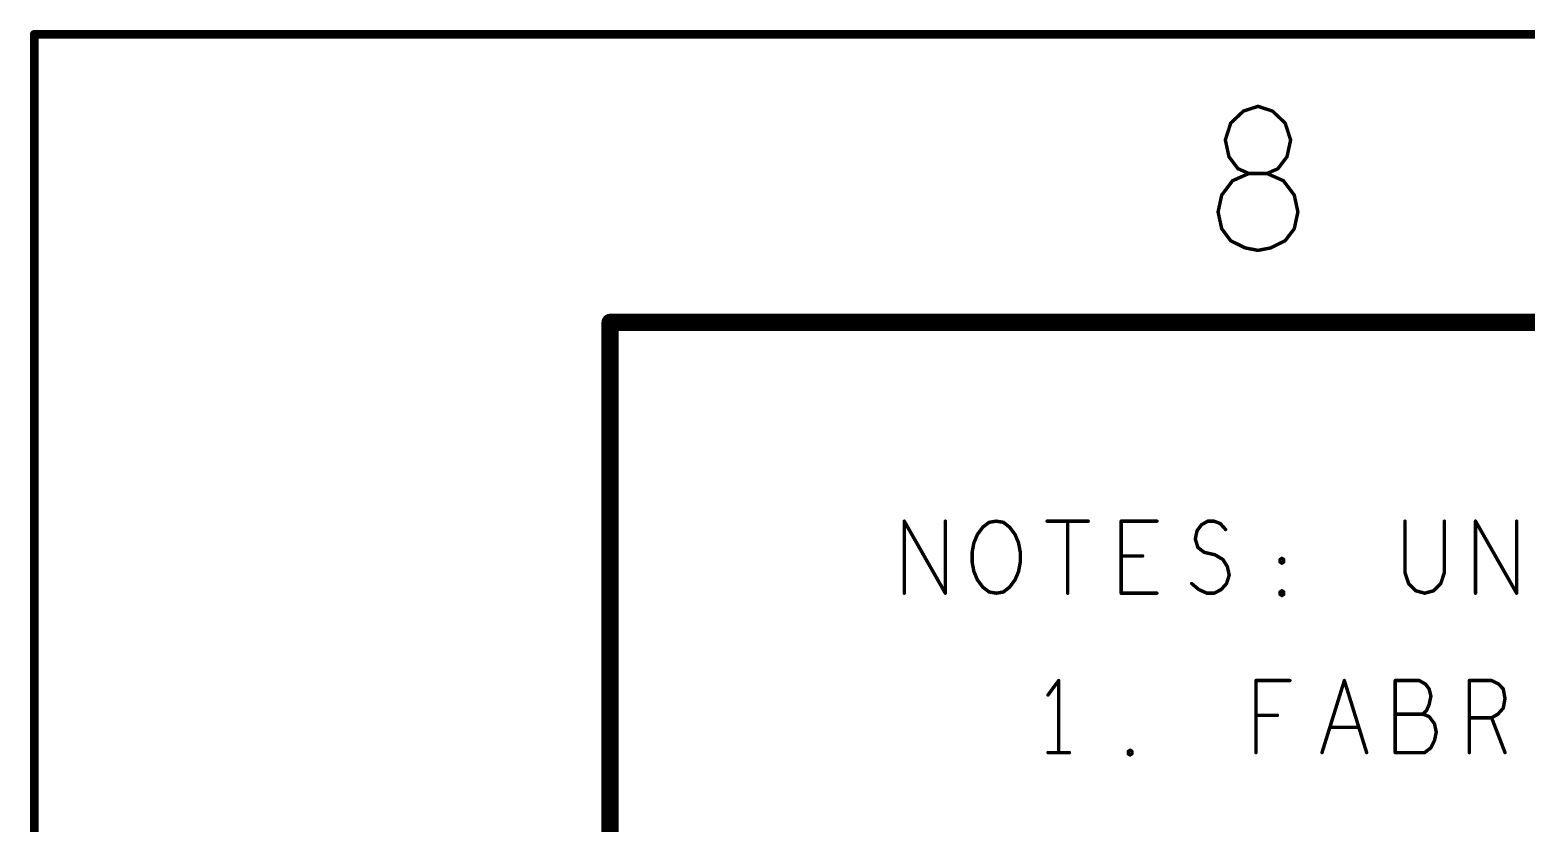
# Model space of a CAD drawing. Extents: x -18 to 16.1, y -6.6 to 15.5.
# Drawn here: x -17.957 to -15.359, y 14.084 to 15.46 of the extents above; entities that cross this region are included whole.
import ezdxf

# ---------------------------------------------------------------- set-up
doc = ezdxf.new("R2010")
doc.units = 0
doc.layers.get('0').update_dxf_attribs({"linetype": 'CONTINUOUS'})
doc.layers.add('FAB', color=13, linetype='CONTINUOUS')

# ---------------------------------------------------------------- blocks, each defined once
blk = doc.blocks.new('ROUND_10')
at = {"const_width": 0.015}
blk.add_lwpolyline([(-0.0075, 0, 1), (0.0075, 0, 1)], format="xyb", close=True, dxfattribs=at)
blk = doc.blocks.new('ROUND_13')
at = {"const_width": 0.0075}
blk.add_lwpolyline([(-0.00375, 0, 1), (0.00375, 0, 1)], format="xyb", close=True, dxfattribs=at)
blk = doc.blocks.new('ROUND_1')
at = {"const_width": 0.003}
blk.add_lwpolyline([(-0.0015, 0, 1), (0.0015, 0, 1)], format="xyb", close=True, dxfattribs=at)

msp = doc.modelspace()

# ---------------------------------------------------------------- linework, layer by layer
at = {"layer": 'FAB'}
for points, const_width in [([(-17.9499, -6.5473), (-17.9499, 15.4527)], 0.015), ([(-17.9499, 15.4527), (16.0501, 15.4527)], 0.015), ([(-15.8501, 15.3194), (-15.8249, 15.3277)], 0.006), ([(-15.8249, 15.3277), (-15.7997, 15.3194)], 0.006), ([(-15.8722, 15.2986), (-15.8501, 15.3194)], 0.006), ([(-15.7997, 15.3194), (-15.7777, 15.2986)], 0.006), ([(-15.8816, 15.2694), (-15.8722, 15.2986)], 0.006), ([(-15.7777, 15.2986), (-15.7682, 15.2694)], 0.006), ([(-15.8753, 15.2402), (-15.8816, 15.2694)], 0.006), ([(-15.7682, 15.2694), (-15.7745, 15.2402)], 0.006), ([(-15.8596, 15.2194), (-15.8753, 15.2402)], 0.006), ([(-15.7745, 15.2402), (-15.7903, 15.2194)], 0.006), ([(-15.869, 15.1986), (-15.8879, 15.1736)], 0.006), ([(-15.8407, 15.2111), (-15.869, 15.1986)], 0.006), ([(-15.8407, 15.2111), (-15.8596, 15.2194)], 0.006), ([(-15.8092, 15.2111), (-15.8407, 15.2111)], 0.006), ([(-15.8092, 15.2111), (-15.8407, 15.2111)], 0.006), ([(-15.7903, 15.2194), (-15.8092, 15.2111)], 0.006), ([(-15.7808, 15.1986), (-15.8092, 15.2111)], 0.006), ([(-15.7619, 15.1736), (-15.7808, 15.1986)], 0.006), ([(-15.8879, 15.1736), (-15.8942, 15.1444)], 0.006), ([(-15.7556, 15.1444), (-15.7619, 15.1736)], 0.006), ([(-15.8942, 15.1444), (-15.8879, 15.1152)], 0.006), ([(-15.7619, 15.1152), (-15.7556, 15.1444)], 0.006), ([(-15.8879, 15.1152), (-15.8722, 15.0944)], 0.006), ([(-15.8722, 15.0944), (-15.847, 15.0819)], 0.006), ([(-15.8029, 15.0819), (-15.7777, 15.0944)], 0.006), ([(-15.7777, 15.0944), (-15.7619, 15.1152)], 0.006), ([(-15.847, 15.0819), (-15.8249, 15.0777)], 0.006), ([(-15.8249, 15.0777), (-15.8029, 15.0819)], 0.006), ([(15.0501, 14.9527), (-16.9499, 14.9527)], 0.03), ([(-16.9499, 14.9527), (-16.9499, -6.0473)], 0.03), ([(-16.4391, 14.4827), (-16.4391, 14.6077)], 0.006), ([(-16.4391, 14.6077), (-16.3678, 14.4827)], 0.006), ([(-16.3678, 14.4827), (-16.3678, 14.6077)], 0.006), ([(-16.3027, 14.5973), (-16.2918, 14.6057)], 0.006), ([(-16.2918, 14.6057), (-16.2794, 14.6077)], 0.006), ([(-16.2794, 14.6077), (-16.267, 14.6057)], 0.006), ([(-16.267, 14.6057), (-16.2562, 14.5973)], 0.006), ([(-16.1911, 14.6077), (-16.1198, 14.6077)], 0.006), ([(-16.1554, 14.6077), (-16.1554, 14.4827)], 0.006), ([(-16.0624, 14.4827), (-16.0624, 14.6077)], 0.006), ([(-16.0624, 14.6077), (-16.0004, 14.6077)], 0.006), ([(-15.9307, 14.5911), (-15.9229, 14.6015)], 0.006), ([(-15.9229, 14.6015), (-15.9121, 14.6077)], 0.006), ([(-15.9121, 14.6077), (-15.9012, 14.6077)], 0.006), ([(-15.9012, 14.6077), (-15.8904, 14.6036)], 0.006), ([(-15.8904, 14.6036), (-15.8811, 14.5932)], 0.006), ([(-15.5695, 14.6077), (-15.5695, 14.5182)], 0.006), ([(-15.5013, 14.5182), (-15.5013, 14.6077)], 0.006), ([(-15.4471, 14.4827), (-15.4471, 14.6077)], 0.006), ([(-15.4471, 14.6077), (-15.3758, 14.4827)], 0.006), ([(-15.3758, 14.4827), (-15.3758, 14.6077)], 0.006), ([(-16.3182, 14.5702), (-16.312, 14.5848)], 0.006), ([(-16.312, 14.5848), (-16.3027, 14.5973)], 0.006), ([(-16.2562, 14.5973), (-16.2469, 14.5848)], 0.006), ([(-16.2469, 14.5848), (-16.2407, 14.5702)], 0.006), ([(-15.9338, 14.5765), (-15.9307, 14.5911)], 0.006), ([(-15.9291, 14.5619), (-15.9338, 14.5765)], 0.006), ([(-16.3213, 14.5536), (-16.3182, 14.5702)], 0.006), ([(-16.3213, 14.5369), (-16.3213, 14.5536)], 0.006), ([(-16.2407, 14.5702), (-16.2376, 14.5536)], 0.006), ([(-16.2376, 14.5536), (-16.2376, 14.5369)], 0.006), ([(-16.0252, 14.5473), (-16.0624, 14.5473)], 0.006), ([(-15.9183, 14.5536), (-15.9291, 14.5619)], 0.006), ([(-15.8997, 14.5494), (-15.9183, 14.5536)], 0.006), ([(-15.8857, 14.5411), (-15.8997, 14.5494)], 0.006), ([(-16.3182, 14.5202), (-16.3213, 14.5369)], 0.006), ([(-16.312, 14.5057), (-16.3182, 14.5202)], 0.006), ([(-16.2407, 14.5202), (-16.2469, 14.5057)], 0.006), ([(-16.2376, 14.5369), (-16.2407, 14.5202)], 0.006), ([(-15.878, 14.5286), (-15.8857, 14.5411)], 0.006), ([(-15.8749, 14.514), (-15.878, 14.5286)], 0.006), ([(-15.7865, 14.5411), (-15.7834, 14.5432)], 0.006), ([(-15.7865, 14.5369), (-15.7865, 14.5411)], 0.006), ([(-15.7834, 14.5348), (-15.7865, 14.5369)], 0.006), ([(-15.7834, 14.5432), (-15.7803, 14.5411)], 0.006), ([(-15.7803, 14.5369), (-15.7834, 14.5348)], 0.006), ([(-15.7803, 14.5411), (-15.7803, 14.5369)], 0.006), ([(-16.3027, 14.4932), (-16.312, 14.5057)], 0.006), ([(-16.2469, 14.5057), (-16.2562, 14.4932)], 0.006), ([(-15.94, 14.4994), (-15.9276, 14.489)], 0.006), ([(-15.8888, 14.489), (-15.8795, 14.4994)], 0.006), ([(-15.8795, 14.4994), (-15.8749, 14.514)], 0.006), ([(-15.5695, 14.5182), (-15.5633, 14.4994)], 0.006), ([(-15.5633, 14.4994), (-15.5509, 14.4869)], 0.006), ([(-15.5199, 14.4869), (-15.5075, 14.4994)], 0.006), ([(-15.5075, 14.4994), (-15.5013, 14.5182)], 0.006), ([(-16.2918, 14.4848), (-16.3027, 14.4932)], 0.006), ([(-16.2794, 14.4827), (-16.2918, 14.4848)], 0.006), ([(-16.267, 14.4848), (-16.2794, 14.4827)], 0.006), ([(-16.2562, 14.4932), (-16.267, 14.4848)], 0.006), ([(-16.0004, 14.4827), (-16.0624, 14.4827)], 0.006), ([(-15.9276, 14.489), (-15.9136, 14.4827)], 0.006), ([(-15.9136, 14.4827), (-15.9012, 14.4827)], 0.006), ([(-15.9012, 14.4827), (-15.8888, 14.489)], 0.006), ([(-15.7865, 14.4848), (-15.7834, 14.4869)], 0.006), ([(-15.7865, 14.4807), (-15.7865, 14.4848)], 0.006), ([(-15.7834, 14.4786), (-15.7865, 14.4807)], 0.006), ([(-15.7834, 14.4869), (-15.7803, 14.4848)], 0.006), ([(-15.7803, 14.4807), (-15.7834, 14.4786)], 0.006), ([(-15.7803, 14.4848), (-15.7803, 14.4807)], 0.006), ([(-15.5509, 14.4869), (-15.5354, 14.4827)], 0.006), ([(-15.5354, 14.4827), (-15.5199, 14.4869)], 0.006), ([(-16.1709, 14.3311), (-16.1895, 14.3061)], 0.006), ([(-16.1709, 14.2061), (-16.1709, 14.3311)], 0.006), ([(-15.8284, 14.2061), (-15.8284, 14.3311)], 0.006), ([(-15.8284, 14.3311), (-15.7695, 14.3311)], 0.006), ([(-15.7137, 14.2061), (-15.6749, 14.3311)], 0.006), ([(-15.6749, 14.3311), (-15.6362, 14.2061)], 0.006), ([(-15.5447, 14.3311), (-15.5866, 14.3311)], 0.006), ([(-15.5866, 14.3311), (-15.5866, 14.2061)], 0.006), ([(-15.5339, 14.3248), (-15.5447, 14.3311)], 0.006), ([(-15.5277, 14.3165), (-15.5339, 14.3248)], 0.006), ([(-15.5246, 14.304), (-15.5277, 14.3165)], 0.006), ([(-15.4579, 14.2061), (-15.4579, 14.3311)], 0.006), ([(-15.4579, 14.3311), (-15.4192, 14.3311)], 0.006), ([(-15.4192, 14.3311), (-15.4068, 14.3248)], 0.006), ([(-15.4068, 14.3248), (-15.399, 14.3165)], 0.006), ([(-15.399, 14.3165), (-15.3959, 14.2998)], 0.006), ([(-15.5323, 14.279), (-15.5277, 14.2894)], 0.006), ([(-15.5277, 14.2894), (-15.5246, 14.304)], 0.006), ([(-15.3959, 14.2998), (-15.399, 14.2832)], 0.006), ([(-15.7912, 14.2707), (-15.8284, 14.2707)], 0.006), ([(-15.5385, 14.2728), (-15.5866, 14.2728)], 0.006), ([(-15.5385, 14.2728), (-15.5323, 14.279)], 0.006), ([(-15.5277, 14.2686), (-15.5385, 14.2728)], 0.006), ([(-15.5184, 14.2561), (-15.5277, 14.2686)], 0.006), ([(-15.4192, 14.2665), (-15.4579, 14.2665)], 0.006), ([(-15.4083, 14.2728), (-15.4192, 14.2665)], 0.006), ([(-15.4192, 14.2665), (-15.3959, 14.2061)], 0.006), ([(-15.399, 14.2832), (-15.4083, 14.2728)], 0.006), ([(-15.6501, 14.2498), (-15.6997, 14.2498)], 0.006), ([(-15.5153, 14.2415), (-15.5184, 14.2561)], 0.006), ([(-15.5184, 14.2269), (-15.5153, 14.2415)], 0.006), ([(-16.05, 14.2082), (-16.0469, 14.2102)], 0.006), ([(-16.0469, 14.2102), (-16.0438, 14.2082)], 0.006), ([(-15.5354, 14.2061), (-15.5246, 14.2144)], 0.006), ([(-15.5246, 14.2144), (-15.5184, 14.2269)], 0.006), ([(-16.1895, 14.2061), (-16.1523, 14.2061)], 0.006), ([(-16.05, 14.204), (-16.05, 14.2082)], 0.006), ([(-16.0469, 14.2019), (-16.05, 14.204)], 0.006), ([(-16.0438, 14.204), (-16.0469, 14.2019)], 0.006), ([(-16.0438, 14.2082), (-16.0438, 14.204)], 0.006), ([(-15.5866, 14.2061), (-15.5354, 14.2061)], 0.006)]:
    msp.add_lwpolyline(points, dxfattribs=dict(at, const_width=const_width))

# ---------------------------------------------------------------- block references
for name, p in [('ROUND_13', (-17.9499, 15.4527)), ('ROUND_13', (-17.9499, 15.4527)), ('ROUND_1', (-15.8249, 15.3277)), ('ROUND_1', (-15.8249, 15.3277)), ('ROUND_1', (-15.8501, 15.3194)), ('ROUND_1', (-15.8501, 15.3194)), ('ROUND_1', (-15.7997, 15.3194)), ('ROUND_1', (-15.7997, 15.3194)), ('ROUND_1', (-15.8722, 15.2986)), ('ROUND_1', (-15.8722, 15.2986)), ('ROUND_1', (-15.7777, 15.2986)), ('ROUND_1', (-15.7777, 15.2986)), ('ROUND_1', (-15.8816, 15.2694)), ('ROUND_1', (-15.8816, 15.2694)), ('ROUND_1', (-15.7682, 15.2694)), ('ROUND_1', (-15.7682, 15.2694)), ('ROUND_1', (-15.8753, 15.2402)), ('ROUND_1', (-15.8753, 15.2402)), ('ROUND_1', (-15.7745, 15.2402)), ('ROUND_1', (-15.7745, 15.2402)), ('ROUND_1', (-15.869, 15.1986)), ('ROUND_1', (-15.869, 15.1986)), ('ROUND_1', (-15.8596, 15.2194)), ('ROUND_1', (-15.8596, 15.2194)), ('ROUND_1', (-15.8407, 15.2111)), ('ROUND_1', (-15.8407, 15.2111)), ('ROUND_1', (-15.8407, 15.2111)), ('ROUND_1', (-15.8407, 15.2111)), ('ROUND_1', (-15.8092, 15.2111)), ('ROUND_1', (-15.8092, 15.2111)), ('ROUND_1', (-15.8092, 15.2111)), ('ROUND_1', (-15.8092, 15.2111)), ('ROUND_1', (-15.7903, 15.2194)), ('ROUND_1', (-15.7903, 15.2194)), ('ROUND_1', (-15.7808, 15.1986)), ('ROUND_1', (-15.7808, 15.1986)), ('ROUND_1', (-15.8879, 15.1736)), ('ROUND_1', (-15.8879, 15.1736)), ('ROUND_1', (-15.7619, 15.1736)), ('ROUND_1', (-15.7619, 15.1736)), ('ROUND_1', (-15.8942, 15.1444)), ('ROUND_1', (-15.8942, 15.1444)), ('ROUND_1', (-15.7556, 15.1444)), ('ROUND_1', (-15.7556, 15.1444)), ('ROUND_1', (-15.8879, 15.1152)), ('ROUND_1', (-15.8879, 15.1152)), ('ROUND_1', (-15.8722, 15.0944)), ('ROUND_1', (-15.8722, 15.0944)), ('ROUND_1', (-15.7777, 15.0944)), ('ROUND_1', (-15.7777, 15.0944)), ('ROUND_1', (-15.7619, 15.1152)), ('ROUND_1', (-15.7619, 15.1152)), ('ROUND_1', (-15.847, 15.0819)), ('ROUND_1', (-15.847, 15.0819)), ('ROUND_1', (-15.8249, 15.0777)), ('ROUND_1', (-15.8249, 15.0777)), ('ROUND_1', (-15.8029, 15.0819)), ('ROUND_1', (-15.8029, 15.0819)), ('ROUND_10', (-16.9499, 14.9527)), ('ROUND_10', (-16.9499, 14.9527)), ('ROUND_1', (-16.4391, 14.6077)), ('ROUND_1', (-16.4391, 14.6077)), ('ROUND_1', (-16.3678, 14.6077)), ('ROUND_1', (-16.2918, 14.6057)), ('ROUND_1', (-16.2918, 14.6057)), ('ROUND_1', (-16.2794, 14.6077)), ('ROUND_1', (-16.2794, 14.6077)), ('ROUND_1', (-16.267, 14.6057)), ('ROUND_1', (-16.267, 14.6057)), ('ROUND_1', (-16.1911, 14.6077)), ('ROUND_1', (-16.1554, 14.6077)), ('ROUND_1', (-16.1198, 14.6077)), ('ROUND_1', (-16.0624, 14.6077)), ('ROUND_1', (-16.0624, 14.6077)), ('ROUND_1', (-16.0004, 14.6077)), ('ROUND_1', (-15.9229, 14.6015)), ('ROUND_1', (-15.9229, 14.6015)), ('ROUND_1', (-15.9121, 14.6077)), ('ROUND_1', (-15.9121, 14.6077)), ('ROUND_1', (-15.9012, 14.6077)), ('ROUND_1', (-15.9012, 14.6077)), ('ROUND_1', (-15.8904, 14.6036)), ('ROUND_1', (-15.8904, 14.6036)), ('ROUND_1', (-15.5695, 14.6077)), ('ROUND_1', (-15.5013, 14.6077)), ('ROUND_1', (-15.4471, 14.6077)), ('ROUND_1', (-15.4471, 14.6077)), ('ROUND_1', (-15.3758, 14.6077)), ('ROUND_1', (-16.312, 14.5848)), ('ROUND_1', (-16.312, 14.5848)), ('ROUND_1', (-16.3027, 14.5973)), ('ROUND_1', (-16.3027, 14.5973)), ('ROUND_1', (-16.2562, 14.5973)), ('ROUND_1', (-16.2562, 14.5973)), ('ROUND_1', (-16.2469, 14.5848)), ('ROUND_1', (-16.2469, 14.5848)), ('ROUND_1', (-15.9338, 14.5765)), ('ROUND_1', (-15.9338, 14.5765)), ('ROUND_1', (-15.9307, 14.5911)), ('ROUND_1', (-15.9307, 14.5911)), ('ROUND_1', (-15.8811, 14.5932)), ('ROUND_1', (-16.3213, 14.5536)), ('ROUND_1', (-16.3213, 14.5536)), ('ROUND_1', (-16.3182, 14.5702)), ('ROUND_1', (-16.3182, 14.5702)), ('ROUND_1', (-16.2407, 14.5702)), ('ROUND_1', (-16.2407, 14.5702)), ('ROUND_1', (-16.2376, 14.5536)), ('ROUND_1', (-16.2376, 14.5536)), ('ROUND_1', (-16.0624, 14.5473)), ('ROUND_1', (-16.0252, 14.5473)), ('ROUND_1', (-15.9291, 14.5619)), ('ROUND_1', (-15.9291, 14.5619)), ('ROUND_1', (-15.9183, 14.5536)), ('ROUND_1', (-15.9183, 14.5536)), ('ROUND_1', (-15.8997, 14.5494)), ('ROUND_1', (-15.8997, 14.5494)), ('ROUND_1', (-16.3213, 14.5369)), ('ROUND_1', (-16.3213, 14.5369)), ('ROUND_1', (-16.3182, 14.5202)), ('ROUND_1', (-16.3182, 14.5202)), ('ROUND_1', (-16.2407, 14.5202)), ('ROUND_1', (-16.2407, 14.5202)), ('ROUND_1', (-16.2376, 14.5369)), ('ROUND_1', (-16.2376, 14.5369)), ('ROUND_1', (-15.8857, 14.5411)), ('ROUND_1', (-15.8857, 14.5411)), ('ROUND_1', (-15.878, 14.5286)), ('ROUND_1', (-15.878, 14.5286)), ('ROUND_1', (-15.7865, 14.5411)), ('ROUND_1', (-15.7865, 14.5411)), ('ROUND_1', (-15.7865, 14.5369)), ('ROUND_1', (-15.7865, 14.5369)), ('ROUND_1', (-15.7834, 14.5432)), ('ROUND_1', (-15.7834, 14.5432)), ('ROUND_1', (-15.7834, 14.5348)), ('ROUND_1', (-15.7834, 14.5348)), ('ROUND_1', (-15.7803, 14.5411)), ('ROUND_1', (-15.7803, 14.5411)), ('ROUND_1', (-15.7803, 14.5369)), ('ROUND_1', (-15.7803, 14.5369)), ('ROUND_1', (-16.312, 14.5057)), ('ROUND_1', (-16.312, 14.5057)), ('ROUND_1', (-16.2469, 14.5057)), ('ROUND_1', (-16.2469, 14.5057)), ('ROUND_1', (-15.94, 14.4994)), ('ROUND_1', (-15.8795, 14.4994)), ('ROUND_1', (-15.8795, 14.4994)), ('ROUND_1', (-15.8749, 14.514)), ('ROUND_1', (-15.8749, 14.514)), ('ROUND_1', (-15.5695, 14.5182)), ('ROUND_1', (-15.5695, 14.5182)), ('ROUND_1', (-15.5633, 14.4994)), ('ROUND_1', (-15.5633, 14.4994)), ('ROUND_1', (-15.5075, 14.4994)), ('ROUND_1', (-15.5075, 14.4994)), ('ROUND_1', (-15.5013, 14.5182)), ('ROUND_1', (-15.5013, 14.5182)), ('ROUND_1', (-16.4391, 14.4827)), ('ROUND_1', (-16.3678, 14.4827)), ('ROUND_1', (-16.3678, 14.4827)), ('ROUND_1', (-16.3027, 14.4932)), ('ROUND_1', (-16.3027, 14.4932)), ('ROUND_1', (-16.2918, 14.4848)), ('ROUND_1', (-16.2918, 14.4848)), ('ROUND_1', (-16.2794, 14.4827)), ('ROUND_1', (-16.2794, 14.4827)), ('ROUND_1', (-16.267, 14.4848)), ('ROUND_1', (-16.267, 14.4848)), ('ROUND_1', (-16.2562, 14.4932)), ('ROUND_1', (-16.2562, 14.4932)), ('ROUND_1', (-16.1554, 14.4827)), ('ROUND_1', (-16.0624, 14.4827)), ('ROUND_1', (-16.0624, 14.4827)), ('ROUND_1', (-16.0004, 14.4827)), ('ROUND_1', (-15.9276, 14.489)), ('ROUND_1', (-15.9276, 14.489)), ('ROUND_1', (-15.9136, 14.4827)), ('ROUND_1', (-15.9136, 14.4827)), ('ROUND_1', (-15.9012, 14.4827)), ('ROUND_1', (-15.9012, 14.4827)), ('ROUND_1', (-15.8888, 14.489)), ('ROUND_1', (-15.8888, 14.489)), ('ROUND_1', (-15.7865, 14.4848)), ('ROUND_1', (-15.7865, 14.4848)), ('ROUND_1', (-15.7865, 14.4807)), ('ROUND_1', (-15.7865, 14.4807)), ('ROUND_1', (-15.7834, 14.4869)), ('ROUND_1', (-15.7834, 14.4869)), ('ROUND_1', (-15.7834, 14.4786)), ('ROUND_1', (-15.7834, 14.4786)), ('ROUND_1', (-15.7803, 14.4848)), ('ROUND_1', (-15.7803, 14.4848)), ('ROUND_1', (-15.7803, 14.4807)), ('ROUND_1', (-15.7803, 14.4807)), ('ROUND_1', (-15.5509, 14.4869)), ('ROUND_1', (-15.5509, 14.4869)), ('ROUND_1', (-15.5354, 14.4827)), ('ROUND_1', (-15.5354, 14.4827)), ('ROUND_1', (-15.5199, 14.4869)), ('ROUND_1', (-15.5199, 14.4869)), ('ROUND_1', (-15.4471, 14.4827)), ('ROUND_1', (-15.3758, 14.4827)), ('ROUND_1', (-15.3758, 14.4827)), ('ROUND_1', (-16.1709, 14.3311)), ('ROUND_1', (-16.1709, 14.3311)), ('ROUND_1', (-15.8284, 14.3311)), ('ROUND_1', (-15.8284, 14.3311)), ('ROUND_1', (-15.7695, 14.3311)), ('ROUND_1', (-15.6749, 14.3311)), ('ROUND_1', (-15.6749, 14.3311)), ('ROUND_1', (-15.5866, 14.3311)), ('ROUND_1', (-15.5866, 14.3311)), ('ROUND_1', (-15.5447, 14.3311)), ('ROUND_1', (-15.5447, 14.3311)), ('ROUND_1', (-15.5339, 14.3248)), ('ROUND_1', (-15.5339, 14.3248)), ('ROUND_1', (-15.5277, 14.3165)), ('ROUND_1', (-15.5277, 14.3165)), ('ROUND_1', (-15.4579, 14.3311)), ('ROUND_1', (-15.4579, 14.3311)), ('ROUND_1', (-15.4192, 14.3311)), ('ROUND_1', (-15.4192, 14.3311)), ('ROUND_1', (-15.4068, 14.3248)), ('ROUND_1', (-15.4068, 14.3248)), ('ROUND_1', (-15.399, 14.3165)), ('ROUND_1', (-15.399, 14.3165)), ('ROUND_1', (-16.1895, 14.3061)), ('ROUND_1', (-15.5277, 14.2894)), ('ROUND_1', (-15.5277, 14.2894)), ('ROUND_1', (-15.5246, 14.304)), ('ROUND_1', (-15.5246, 14.304)), ('ROUND_1', (-15.3959, 14.2998)), ('ROUND_1', (-15.3959, 14.2998)), ('ROUND_1', (-15.8284, 14.2707)), ('ROUND_1', (-15.7912, 14.2707)), ('ROUND_1', (-15.5866, 14.2728)), ('ROUND_1', (-15.5385, 14.2728)), ('ROUND_1', (-15.5385, 14.2728)), ('ROUND_1', (-15.5385, 14.2728)), ('ROUND_1', (-15.5323, 14.279)), ('ROUND_1', (-15.5323, 14.279)), ('ROUND_1', (-15.5277, 14.2686)), ('ROUND_1', (-15.5277, 14.2686)), ('ROUND_1', (-15.4579, 14.2665)), ('ROUND_1', (-15.4192, 14.2665)), ('ROUND_1', (-15.4192, 14.2665)), ('ROUND_1', (-15.4192, 14.2665)), ('ROUND_1', (-15.4083, 14.2728)), ('ROUND_1', (-15.4083, 14.2728)), ('ROUND_1', (-15.399, 14.2832)), ('ROUND_1', (-15.399, 14.2832)), ('ROUND_1', (-15.6997, 14.2498)), ('ROUND_1', (-15.6501, 14.2498)), ('ROUND_1', (-15.5184, 14.2561)), ('ROUND_1', (-15.5184, 14.2561)), ('ROUND_1', (-15.5153, 14.2415)), ('ROUND_1', (-15.5153, 14.2415)), ('ROUND_1', (-16.0469, 14.2102)), ('ROUND_1', (-16.0469, 14.2102)), ('ROUND_1', (-15.5246, 14.2144)), ('ROUND_1', (-15.5246, 14.2144)), ('ROUND_1', (-15.5184, 14.2269)), ('ROUND_1', (-15.5184, 14.2269)), ('ROUND_1', (-16.1895, 14.2061)), ('ROUND_1', (-16.1709, 14.2061)), ('ROUND_1', (-16.1523, 14.2061)), ('ROUND_1', (-16.05, 14.2082)), ('ROUND_1', (-16.05, 14.2082)), ('ROUND_1', (-16.05, 14.204)), ('ROUND_1', (-16.05, 14.204)), ('ROUND_1', (-16.0469, 14.2019)), ('ROUND_1', (-16.0469, 14.2019)), ('ROUND_1', (-16.0438, 14.2082)), ('ROUND_1', (-16.0438, 14.2082)), ('ROUND_1', (-16.0438, 14.204)), ('ROUND_1', (-16.0438, 14.204)), ('ROUND_1', (-15.8284, 14.2061)), ('ROUND_1', (-15.7137, 14.2061)), ('ROUND_1', (-15.6362, 14.2061)), ('ROUND_1', (-15.5866, 14.2061)), ('ROUND_1', (-15.5866, 14.2061)), ('ROUND_1', (-15.5354, 14.2061)), ('ROUND_1', (-15.5354, 14.2061)), ('ROUND_1', (-15.4579, 14.2061)), ('ROUND_1', (-15.3959, 14.2061))]:
    msp.add_blockref(name, p, dxfattribs=at)

doc.saveas('drawing.dxf')
